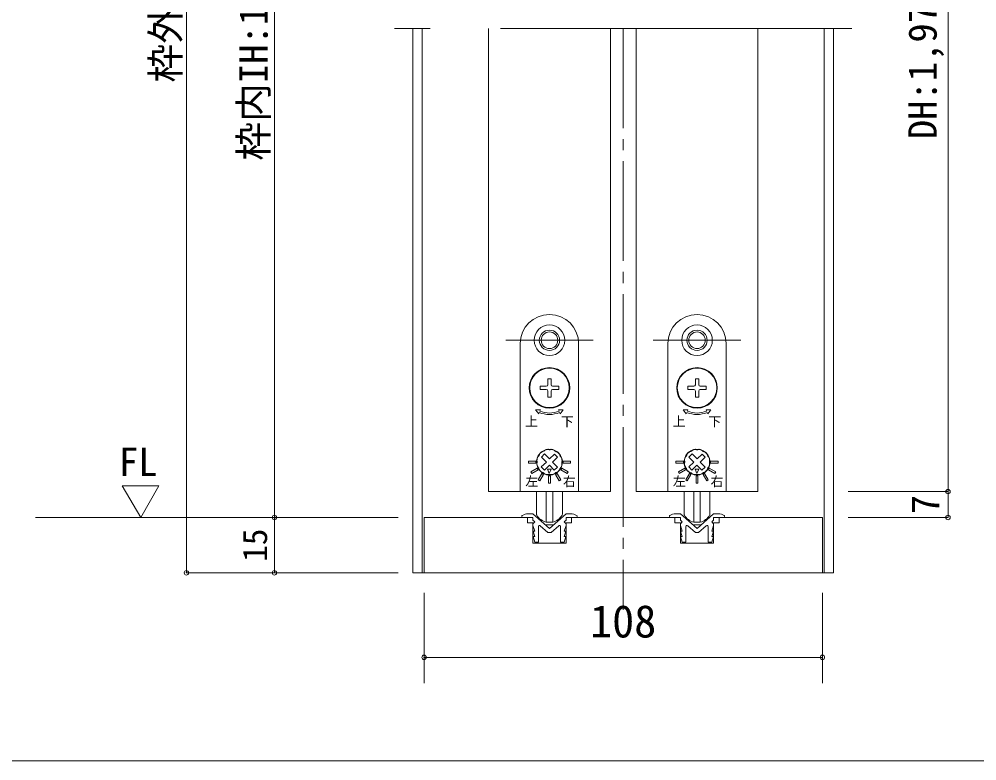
# Model space of a CAD drawing. Units: millimetres on the paper, enlarged 10 times, with parts at other scales. Extents: x -2000 to 2000, y -1385 to 1385.
# Drawn here: x -1378 to -512, y -68 to 602 of the extents above; entities that cross this region are included whole.
import ezdxf
from ezdxf.enums import TextEntityAlignment as Align

# ---------------------------------------------------------------- set-up
doc = ezdxf.new("R2010")
doc.units = ezdxf.units.MM
doc.header["$LTSCALE"] = 10
doc.header["$PDMODE"] = 32
doc.header["$PDSIZE"] = 4
for name, pattern in [('CHAIN2', [12, 9, -1, 1, -1]), ('USER1', [19.05, 12.7, -6.35]), ('USER4', [50.8, 31.75, -6.35, 6.35, -6.35])]:
    doc.linetypes.add(name, pattern=pattern)
for name, color, linetype, lineweight in [('1-0_H-SYM', 7, 'Continuous', 20), ('1-1_0', 7, 'Continuous', 20), ('2-0_18', 7, 'Continuous', 18)]:
    doc.layers.add(name, color=color, linetype=linetype, lineweight=lineweight)
doc.styles.add('ＭＳ ゴシック', font='')
doc.styles.get('ＭＳ ゴシック').set_extended_font_data('MS Gothic')

msp = doc.modelspace()

# ---------------------------------------------------------------- linework, layer by layer
at = {"layer": '1-0_H-SYM'}
msp.add_lwpolyline([(380, -67.5), (-1950, -67.5), (-1950, 1335)], dxfattribs=at)
msp.add_lwpolyline([(380, -67.5), (-1950, -67.5), (-1950, 1335)], dxfattribs=at)
at = {"layer": '1-1_0'}
msp.add_lwpolyline([(380, -67.5), (-1950, -67.5), (-1950, 1335)], dxfattribs=at)
at = {"layer": '2-0_18', "color": 4, "lineweight": 9}
for p, q in [((-1226.52, 1086.11), (-1226.52, 102.29)), ((-1147.01, 966.11), (-1147.01, 142.25)), ((-538.3, 175.62), (-628.44, 175.62)), ((-538.3, 175.62), (-538.3, 152.29)), ((-1035.11, 152.29), (-1362.77, 152.29)), ((-1147.01, 152.29), (-1147.01, 102.29)), ((-1147.01, 152.29), (-1052.18, 152.29)), ((-538.3, 152.29), (-628.44, 152.29)), ((-1035.11, 102.29), (-1226.52, 102.29)), ((-1035.11, 102.29), (-1151.18, 102.29)), ((-1147.01, 102.29), (-1052.18, 102.29))]:
    msp.add_line(p, q, dxfattribs=at)
at = {"layer": '2-0_18', "linetype": 'USER4', "lineweight": 20}
msp.add_line((-625.11, 593.96), (-1038.44, 593.96), dxfattribs=at)
at = {"layer": '2-0_18', "lineweight": 20}
for p, q in [((-1021.78, 593.96), (-1021.78, 102.29)), ((-1013.44, 593.96), (-1013.44, 102.29)), ((-953.44, 593.96), (-953.44, 175.62)), ((-843.44, 593.96), (-843.44, 175.62)), ((-820.11, 593.96), (-820.11, 175.62)), ((-710.11, 593.96), (-710.11, 175.62)), ((-650.11, 593.96), (-650.11, 102.29)), ((-641.78, 593.96), (-641.78, 102.29)), ((-953.44, 175.62), (-843.44, 175.62)), ((-820.11, 175.62), (-710.11, 175.62)), ((-918.44, 152.29), (-1011.78, 152.29)), ((-922.44, 152.29), (-913.44, 152.29)), ((-918.44, 152.29), (-918.44, 147.29)), ((-918.44, 147.29), (-913.44, 147.29)), ((-913.44, 155.62), (-917.73, 155.62)), ((-913.44, 147.29), (-913.44, 128.96)), ((-883.44, 155.62), (-879.16, 155.62)), ((-874.44, 152.29), (-883.44, 152.29)), ((-883.44, 128.96), (-883.44, 147.29)), ((-878.44, 147.29), (-883.44, 147.29)), ((-878.44, 152.29), (-878.44, 147.29)), ((-785.11, 152.29), (-878.44, 152.29)), ((-789.11, 152.29), (-780.11, 152.29)), ((-785.11, 152.29), (-785.11, 147.29)), ((-785.11, 147.29), (-780.11, 147.29)), ((-780.11, 155.62), (-784.4, 155.62)), ((-780.11, 147.29), (-780.11, 128.96)), ((-750.11, 155.62), (-745.82, 155.62)), ((-741.11, 152.29), (-750.11, 152.29)), ((-750.11, 128.96), (-750.11, 147.29)), ((-745.11, 147.29), (-750.11, 147.29)), ((-745.11, 152.29), (-745.11, 147.29)), ((-651.78, 152.29), (-745.11, 152.29)), ((-651.78, 102.29), (-651.78, 152.29)), ((-908.44, 129.96), (-908.44, 144.05)), ((-906.78, 144.79), (-899.84, 138.62)), ((-902.19, 145.62), (-894.69, 145.62)), ((-899.84, 138.62), (-897.05, 138.62)), ((-890.11, 144.79), (-897.05, 138.62)), ((-888.44, 144.05), (-888.44, 129.96)), ((-775.11, 144.05), (-775.11, 129.96)), ((-773.44, 144.79), (-766.5, 138.62)), ((-761.36, 145.62), (-768.86, 145.62)), ((-763.72, 138.62), (-766.5, 138.62)), ((-756.77, 144.79), (-763.72, 138.62)), ((-755.11, 129.96), (-755.11, 144.05)), ((-911.78, 129.96), (-913.28, 134.96)), ((-911.78, 129.96), (-908.44, 129.96)), ((-885.11, 129.96), (-888.44, 129.96)), ((-885.11, 129.96), (-883.61, 134.96)), ((-778.44, 129.96), (-779.94, 134.96)), ((-778.44, 129.96), (-775.11, 129.96)), ((-751.78, 129.96), (-755.11, 129.96)), ((-751.78, 129.96), (-750.28, 134.96)), ((-883.44, 128.96), (-913.44, 128.96)), ((-750.11, 128.96), (-780.11, 128.96)), ((-1021.78, 102.29), (-641.78, 102.29)), ((-1011.78, 2.62), (-1011.78, 84.29)), ((-651.78, 2.62), (-651.78, 84.29)), ((-1011.78, 25.95), (-651.78, 25.95))]:
    msp.add_line(p, q, dxfattribs=at)
at = {"layer": '2-0_18', "color": 4, "linetype": 'CHAIN2', "lineweight": 9}
msp.add_line((-831.78, 593.96), (-831.78, 68.96), dxfattribs=at)
at = {"layer": '2-0_18', "color": 2, "linetype": 'USER1'}
for p, q in [((-937.94, 312.29), (-858.94, 312.29)), ((-804.61, 312.29), (-725.61, 312.29))]:
    msp.add_line(p, q, dxfattribs=at)
at = {"layer": '2-0_18'}
for p, q in [((-924.78, 309.29), (-924.78, 175.62)), ((-872.11, 175.62), (-872.11, 309.29)), ((-791.44, 309.29), (-791.44, 175.62)), ((-738.78, 175.62), (-738.78, 309.29)), ((-896.94, 277.62), (-899.94, 277.62)), ((-899.94, 272.12), (-899.94, 277.62)), ((-896.94, 272.12), (-896.94, 277.62)), ((-763.61, 277.62), (-766.61, 277.62)), ((-766.61, 272.12), (-766.61, 277.62)), ((-763.61, 272.12), (-763.61, 277.62)), ((-890.11, 270.79), (-895.61, 270.79)), ((-890.11, 270.79), (-890.11, 267.79)), ((-756.78, 270.79), (-762.28, 270.79)), ((-756.78, 270.79), (-756.78, 267.79)), ((-901.28, 267.79), (-906.78, 267.79)), ((-899.94, 260.96), (-899.94, 266.46)), ((-896.94, 260.96), (-899.94, 260.96)), ((-896.94, 260.96), (-896.94, 266.46)), ((-890.11, 267.79), (-895.61, 267.79)), ((-767.94, 267.79), (-773.44, 267.79)), ((-766.61, 260.96), (-766.61, 266.46)), ((-763.61, 260.96), (-766.61, 260.96)), ((-763.61, 260.96), (-763.61, 266.46)), ((-756.78, 267.79), (-762.28, 267.79)), ((-898.41, 205.12), (-893.88, 209.54)), ((-765.07, 205.12), (-760.54, 209.54)), ((-905.8, 197.9), (-901.27, 202.32)), ((-901.27, 202.32), (-905.69, 206.86)), ((-903.01, 195.04), (-898.48, 199.46)), ((-894.05, 194.93), (-898.48, 199.46)), ((-772.47, 197.9), (-767.94, 202.32)), ((-767.94, 202.32), (-772.36, 206.86)), ((-769.68, 195.04), (-765.14, 199.46)), ((-760.72, 194.93), (-765.14, 199.46)), ((-903.01, 195.04), (-905.8, 197.9)), ((-891.19, 197.72), (-894.05, 194.93)), ((-769.68, 195.04), (-772.47, 197.9)), ((-757.86, 197.72), (-760.72, 194.93)), ((-924.78, 175.62), (-872.11, 175.62)), ((-910.11, 155.18), (-910.11, 175.62)), ((-901.36, 175.62), (-901.36, 148.11)), ((-895.53, 175.62), (-895.53, 148.11)), ((-886.78, 175.62), (-886.78, 155.18)), ((-791.44, 175.62), (-738.78, 175.62)), ((-776.78, 155.18), (-776.78, 175.62)), ((-768.03, 175.62), (-768.03, 148.11)), ((-762.19, 175.62), (-762.19, 148.11)), ((-753.44, 175.62), (-753.44, 155.18)), ((-901.36, 148.11), (-895.53, 148.11)), ((-768.03, 148.11), (-762.19, 148.11))]:
    msp.add_line(p, q, dxfattribs=at)
at = {"layer": '2-0_18', "color": 4, "lineweight": 9}
msp.add_lwpolyline([(-538.3, 175.62), (-538.3, 939.44), (-538.3, 966.11)], dxfattribs=at)
at = {"layer": '2-0_18'}
for points in [[(-901.28, 270.79), (-906.78, 270.79), (-906.78, 267.79)], [(-767.94, 270.79), (-773.44, 270.79), (-773.44, 267.79)], [(-907.12, 248.35), (-906.61, 249.58), (-910.94, 249.58), (-908.14, 245.88), (-907.63, 247.12)], [(-889.26, 247.12), (-888.75, 245.88), (-885.95, 249.58), (-890.28, 249.58), (-889.77, 248.35)], [(-773.78, 248.35), (-773.27, 249.58), (-777.6, 249.58), (-774.8, 245.88), (-774.29, 247.12)], [(-755.92, 247.12), (-755.41, 245.88), (-752.62, 249.58), (-756.95, 249.58), (-756.44, 248.35)], [(-898.41, 205.12), (-902.83, 209.65), (-905.69, 206.86)], [(-891.19, 197.72), (-895.61, 202.26), (-891.08, 206.68), (-893.88, 209.54)], [(-765.07, 205.12), (-769.5, 209.65), (-772.36, 206.86)], [(-757.86, 197.72), (-762.28, 202.26), (-757.75, 206.68), (-760.54, 209.54)]]:
    msp.add_lwpolyline(points, dxfattribs=at)
for points in [[(-917.44, 201.46), (-910.78, 201.46), (-910.78, 203.12), (-917.44, 203.12)], [(-879.44, 203.12), (-886.11, 203.12), (-886.11, 201.46), (-879.44, 201.46)], [(-784.11, 201.46), (-777.44, 201.46), (-777.44, 203.12), (-784.11, 203.12)], [(-746.11, 203.12), (-752.78, 203.12), (-752.78, 201.46), (-746.11, 201.46)], [(-914.48, 192.07), (-908.71, 195.4), (-909.54, 196.84), (-915.31, 193.51)], [(-907.22, 185.42), (-903.89, 191.19), (-905.33, 192.03), (-908.66, 186.25)], [(-898.57, 191.96), (-896.85, 195.94), (-900.19, 195.98)], [(-888.22, 186.25), (-891.55, 192.03), (-893, 191.19), (-889.66, 185.42)], [(-881.57, 193.51), (-887.34, 196.84), (-888.18, 195.4), (-882.4, 192.07)], [(-781.15, 192.07), (-775.37, 195.4), (-776.21, 196.84), (-781.98, 193.51)], [(-773.89, 185.42), (-770.55, 191.19), (-772, 192.03), (-775.33, 186.25)], [(-765.24, 191.96), (-763.52, 195.94), (-766.85, 195.98)], [(-754.89, 186.25), (-758.22, 192.03), (-759.66, 191.19), (-756.33, 185.42)], [(-748.24, 193.51), (-754.01, 196.84), (-754.84, 195.4), (-749.07, 192.07)], [(-897.61, 189.96), (-899.28, 189.96), (-899.28, 183.29), (-897.61, 183.29)], [(-764.28, 189.96), (-765.94, 189.96), (-765.94, 183.29), (-764.28, 183.29)]]:
    msp.add_lwpolyline(points, close=True, dxfattribs=at)
at = {"layer": '2-0_18', "color": 4, "lineweight": 9}
msp.add_lwpolyline([(-1267.84, 152.29), (-1251.34, 180.97), (-1284.54, 180.97)], close=True, dxfattribs=at)
at = {"layer": '2-0_18', "lineweight": 20}
for points in [[(-1011.78, 152.29), (-1011.78, 102.29), (-651.78, 102.29)], [(-913.44, 155.62), (-898.44, 142.29), (-883.44, 155.62)], [(-913.44, 144.96), (-913.44, 146.62), (-911.78, 148.29), (-913.44, 149.96), (-913.44, 152.29)], [(-883.44, 144.96), (-883.44, 146.62), (-885.11, 148.29), (-883.44, 149.96), (-883.44, 152.29)], [(-750.11, 155.62), (-765.11, 142.29), (-780.11, 155.62)], [(-780.11, 144.96), (-780.11, 146.62), (-778.44, 148.29), (-780.11, 149.96), (-780.11, 152.29)], [(-750.11, 144.96), (-750.11, 146.62), (-751.78, 148.29), (-750.11, 149.96), (-750.11, 152.29)], [(-913.28, 134.96), (-911.78, 134.96), (-913.28, 139.96), (-911.78, 139.96), (-913.44, 144.96)], [(-883.61, 134.96), (-885.11, 134.96), (-883.61, 139.96), (-885.11, 139.96), (-883.44, 144.96)], [(-779.94, 134.96), (-778.44, 134.96), (-779.94, 139.96), (-778.44, 139.96), (-780.11, 144.96)], [(-750.28, 134.96), (-751.78, 134.96), (-750.28, 139.96), (-751.78, 139.96), (-750.11, 144.96)]]:
    msp.add_lwpolyline(points, dxfattribs=at)
at = {"layer": '2-0_18'}
for centre, radius in [((-898.44, 312.29), 13.83), ((-898.44, 312.29), 9.17), ((-765.11, 312.29), 13.83), ((-765.11, 312.29), 9.17), ((-898.44, 312.29), 7.5), ((-765.11, 312.29), 7.5), ((-898.44, 269.29), 18.33), ((-898.44, 269.29), 17.83), ((-765.11, 269.29), 18.33), ((-765.11, 269.29), 17.83)]:
    msp.add_circle(centre, radius, dxfattribs=at)
for centre, radius, start, end in [((-898.44, 309.29), 26.33, 0, 180), ((-765.11, 309.29), 26.33, 0, 180), ((-901.28, 272.12), 1.33, 270, 360), ((-895.61, 272.12), 1.33, 180, 270), ((-767.94, 272.12), 1.33, 270, 360), ((-762.28, 272.12), 1.33, 180, 270), ((-901.28, 266.46), 1.33, 360, 90), ((-895.61, 266.46), 1.33, 90, 180), ((-767.94, 266.46), 1.33, 360, 90), ((-762.28, 266.46), 1.33, 90, 180), ((-898.44, 269.29), 24, 247.5, 292.5), ((-898.44, 269.29), 22.67, 247.5, 292.5), ((-765.11, 269.29), 24, 247.5, 292.5), ((-765.11, 269.29), 22.67, 247.5, 292.5), ((-898.44, 202.29), 11.67, 98.90298, 201.09702), ((-898.44, 202.29), 11.17, 146.90028, 151.69834), ((-904.53, 207.74), 3.33, 138.17431, 168.71996), ((-898.44, 202.29), 11.5, 130.42431, 138.17431), ((-903.74, 208.51), 3.33, 99.87866, 130.42431), ((-898.44, 202.29), 11.17, 116.90028, 121.69834), ((-900.99, 210.05), 3.33, 108.17431, 138.71996), ((-898.44, 202.29), 11.5, 100.42431, 108.17431), ((-899.92, 210.32), 3.33, 69.87866, 100.42431), ((-899.89, 211.51), 2.33, 72.61143, 98.90298), ((-898.44, 216.12), 2.5, 252.61143, 287.38857), ((-898.44, 202.29), 11.17, 86.90028, 91.69834), ((-896.77, 210.28), 3.33, 78.17431, 108.71996), ((-897, 211.51), 2.33, 81.09702, 107.38857), ((-898.44, 202.29), 11.67, 338.90298, 81.09702), ((-898.44, 202.29), 11.5, 70.42431, 78.17431), ((-895.71, 209.98), 3.33, 39.87866, 70.42431), ((-898.44, 202.29), 11.17, 56.90028, 61.69834), ((-893, 208.38), 3.33, 48.17431, 78.71996), ((-898.44, 202.29), 11.5, 40.42431, 48.17431), ((-892.23, 207.59), 3.33, 9.87866, 40.42431), ((-898.44, 202.29), 11.17, 26.90028, 31.69834), ((-765.11, 202.29), 11.67, 98.90298, 201.09702), ((-765.11, 202.29), 11.17, 146.90028, 151.69834), ((-771.19, 207.74), 3.33, 138.17431, 168.71996), ((-765.11, 202.29), 11.5, 130.42431, 138.17431), ((-770.4, 208.51), 3.33, 99.87866, 130.42431), ((-765.11, 202.29), 11.17, 116.90028, 121.69834), ((-767.66, 210.05), 3.33, 108.17431, 138.71996), ((-765.11, 202.29), 11.5, 100.42431, 108.17431), ((-766.59, 210.32), 3.33, 69.87866, 100.42431), ((-766.55, 211.51), 2.33, 72.61143, 98.90298), ((-765.11, 216.12), 2.5, 252.61143, 287.38857), ((-765.11, 202.29), 11.17, 86.90028, 91.69834), ((-763.44, 210.28), 3.33, 78.17431, 108.71996), ((-763.66, 211.51), 2.33, 81.09702, 107.38857), ((-765.11, 202.29), 11.67, 338.90298, 81.09702), ((-765.11, 202.29), 11.5, 70.42431, 78.17431), ((-762.37, 209.98), 3.33, 39.87866, 70.42431), ((-765.11, 202.29), 11.17, 56.90028, 61.69834), ((-759.66, 208.38), 3.33, 48.17431, 78.71996), ((-765.11, 202.29), 11.5, 40.42431, 48.17431), ((-758.89, 207.59), 3.33, 9.87866, 40.42431), ((-765.11, 202.29), 11.17, 26.90028, 31.69834), ((-906.47, 200.81), 3.33, 159.87866, 190.42431), ((-906.44, 203.96), 3.33, 168.17431, 198.71996), ((-898.44, 202.29), 11.5, 190.42431, 198.17431), ((-898.44, 202.29), 11.5, 160.42431, 168.17431), ((-898.44, 202.29), 11.17, 176.90028, 181.69834), ((-906.14, 205.03), 3.33, 129.87866, 160.42431), ((-890.68, 204.84), 3.33, 18.17431, 48.71996), ((-898.44, 202.29), 11.5, 340.42431, 348.17431), ((-898.44, 202.29), 11.5, 10.42431, 18.17431), ((-898.44, 202.29), 11.17, 356.90028, 1.69834), ((-890.45, 200.62), 3.33, 348.17431, 18.71996), ((-890.41, 203.77), 3.33, 339.87866, 10.42431), ((-773.14, 200.81), 3.33, 159.87866, 190.42431), ((-773.1, 203.96), 3.33, 168.17431, 198.71996), ((-765.11, 202.29), 11.5, 190.42431, 198.17431), ((-765.11, 202.29), 11.5, 160.42431, 168.17431), ((-765.11, 202.29), 11.17, 176.90028, 181.69834), ((-772.8, 205.03), 3.33, 129.87866, 160.42431), ((-757.35, 204.84), 3.33, 18.17431, 48.71996), ((-765.11, 202.29), 11.5, 340.42431, 348.17431), ((-765.11, 202.29), 11.5, 10.42431, 18.17431), ((-765.11, 202.29), 11.17, 356.90028, 1.69834), ((-757.12, 200.62), 3.33, 348.17431, 18.71996), ((-757.08, 203.77), 3.33, 339.87866, 10.42431), ((-906.2, 199.74), 3.33, 198.17431, 228.71996), ((-907.15, 198.93), 2.33, 201.09702, 227.38857), ((-910.42, 195.37), 2.5, 12.61143, 47.38857), ((-898.44, 202.29), 11.17, 206.90028, 211.69834), ((-905.71, 196.43), 2.33, 192.61143, 218.90298), ((-904.66, 196.99), 3.33, 189.87866, 220.42431), ((-898.44, 202.29), 11.67, 218.90298, 321.09702), ((-898.44, 202.29), 11.5, 220.42431, 228.17431), ((-903.89, 196.2), 3.33, 228.17431, 258.71996), ((-898.44, 202.29), 11.17, 236.90028, 241.69834), ((-901.18, 194.6), 3.33, 219.87866, 250.42431), ((-898.44, 202.29), 11.5, 250.42431, 258.17431), ((-900.12, 194.3), 3.33, 258.17431, 288.71996), ((-898.44, 202.29), 11.17, 266.90028, 271.69834), ((-896.96, 194.26), 3.33, 249.87866, 280.42431), ((-898.44, 202.29), 11.5, 280.42431, 288.17431), ((-895.9, 194.53), 3.33, 288.17431, 318.71996), ((-898.44, 202.29), 11.17, 296.90028, 301.69834), ((-893.15, 196.07), 3.33, 279.87866, 310.42431), ((-898.44, 202.29), 11.5, 310.42431, 318.17431), ((-892.36, 196.84), 3.33, 318.17431, 348.71996), ((-891.18, 196.43), 2.33, 321.09702, 347.38857), ((-898.44, 202.29), 11.17, 326.90028, 331.69834), ((-886.46, 195.37), 2.5, 132.61143, 167.38857), ((-890.75, 199.55), 3.33, 309.87866, 340.42431), ((-889.73, 198.93), 2.33, 312.61143, 338.90298), ((-772.87, 199.74), 3.33, 198.17431, 228.71996), ((-773.82, 198.93), 2.33, 201.09702, 227.38857), ((-777.09, 195.37), 2.5, 12.61143, 47.38857), ((-765.11, 202.29), 11.17, 206.90028, 211.69834), ((-772.37, 196.43), 2.33, 192.61143, 218.90298), ((-771.33, 196.99), 3.33, 189.87866, 220.42431), ((-765.11, 202.29), 11.67, 218.90298, 321.09702), ((-765.11, 202.29), 11.5, 220.42431, 228.17431), ((-770.56, 196.2), 3.33, 228.17431, 258.71996), ((-765.11, 202.29), 11.17, 236.90028, 241.69834), ((-767.85, 194.6), 3.33, 219.87866, 250.42431), ((-765.11, 202.29), 11.5, 250.42431, 258.17431), ((-766.78, 194.3), 3.33, 258.17431, 288.71996), ((-765.11, 202.29), 11.17, 266.90028, 271.69834), ((-763.63, 194.26), 3.33, 249.87866, 280.42431), ((-765.11, 202.29), 11.5, 280.42431, 288.17431), ((-762.56, 194.53), 3.33, 288.17431, 318.71996), ((-765.11, 202.29), 11.17, 296.90028, 301.69834), ((-759.81, 196.07), 3.33, 279.87866, 310.42431), ((-765.11, 202.29), 11.5, 310.42431, 318.17431), ((-759.02, 196.84), 3.33, 318.17431, 348.71996), ((-757.85, 196.43), 2.33, 321.09702, 347.38857), ((-765.11, 202.29), 11.17, 326.90028, 331.69834), ((-753.13, 195.37), 2.5, 132.61143, 167.38857), ((-757.41, 199.55), 3.33, 309.87866, 340.42431), ((-756.4, 198.93), 2.33, 312.61143, 338.90298), ((-908.44, 155.18), 1.67, 180, 210.56067), ((-898.4, 161.11), 13.33, 210.56067, 257.16143), ((-898.49, 161.11), 13.33, 282.83857, 329.43933), ((-888.44, 155.18), 1.67, 329.43933, 360), ((-775.11, 155.18), 1.67, 180, 210.56067), ((-765.06, 161.11), 13.33, 210.56067, 257.16143), ((-765.16, 161.11), 13.33, 282.83857, 329.43933), ((-755.11, 155.18), 1.67, 329.43933, 360)]:
    msp.add_arc(centre, radius, start, end, dxfattribs=at)
at = {"layer": '2-0_18', "lineweight": 20}
for centre, radius, start, end in [((-922.44, 153.29), 1, 121.58633, 270), ((-917.73, 145.62), 10, 90, 121.58633), ((-879.16, 145.62), 10, 58.41365, 90), ((-874.44, 153.29), 1, 270, 58.41365), ((-789.11, 153.29), 1, 121.58633, 270), ((-784.4, 145.62), 10, 90, 121.58633), ((-745.82, 145.62), 10, 58.41365, 90), ((-741.11, 153.29), 1, 270, 58.41365), ((-907.44, 144.05), 1, 48.36646, 180), ((-889.44, 144.05), 1, 0, 131.63353), ((-774.11, 144.05), 1, 48.36646, 180), ((-756.11, 144.05), 1, 0, 131.63353)]:
    msp.add_arc(centre, radius, start, end, dxfattribs=at)
at = {"layer": '2-0_18', "color": 4}
for p in [(-538.3, 175.62), (-1147.01, 152.29), (-538.3, 152.29), (-1226.52, 102.29), (-1147.01, 102.29)]:
    msp.add_point(p, dxfattribs=at)
at = {"layer": '2-0_18'}
for p in [(-1011.78, 25.95), (-651.78, 25.95)]:
    msp.add_point(p, dxfattribs=at)

# ---------------------------------------------------------------- texts
at = {"layer": '2-0_18', "style": 'ＭＳ ゴシック'}
for s, height, p in [('枠外H:2,036', 25.66, (-1224.86, 545.05)), ('枠内IH:1,985', 25.66, (-1145.35, 474.48)), ('DH:1,970', 25.66, (-540.81, 493.87)), ('7', 25.66, (-538.3, 155.21)), ('15', 21.99, (-1147.01, 112.29))]:
    msp.add_text(s, height=height, rotation=90, dxfattribs=at).set_placement(p, align=Align.BOTTOM_LEFT)
for s, height, p in [('上', 8.55, (-920.52, 232.23)), ('下', 8.55, (-888.2, 231.97)), ('上', 8.55, (-787.19, 232.23)), ('下', 8.55, (-754.86, 231.97)), ('FL', 25.66, (-1287.5, 182.09)), ('左', 8.55, (-920.21, 178.05)), ('左', 8.55, (-786.87, 178.05)), ('右', 8.55, (-886.23, 177.97)), ('右', 8.55, (-752.9, 177.97)), ('108', 29.33, (-861.78, 35.12))]:
    msp.add_text(s, height=height, dxfattribs=at).set_placement(p, align=Align.BOTTOM_LEFT)

doc.saveas('drawing.dxf')
